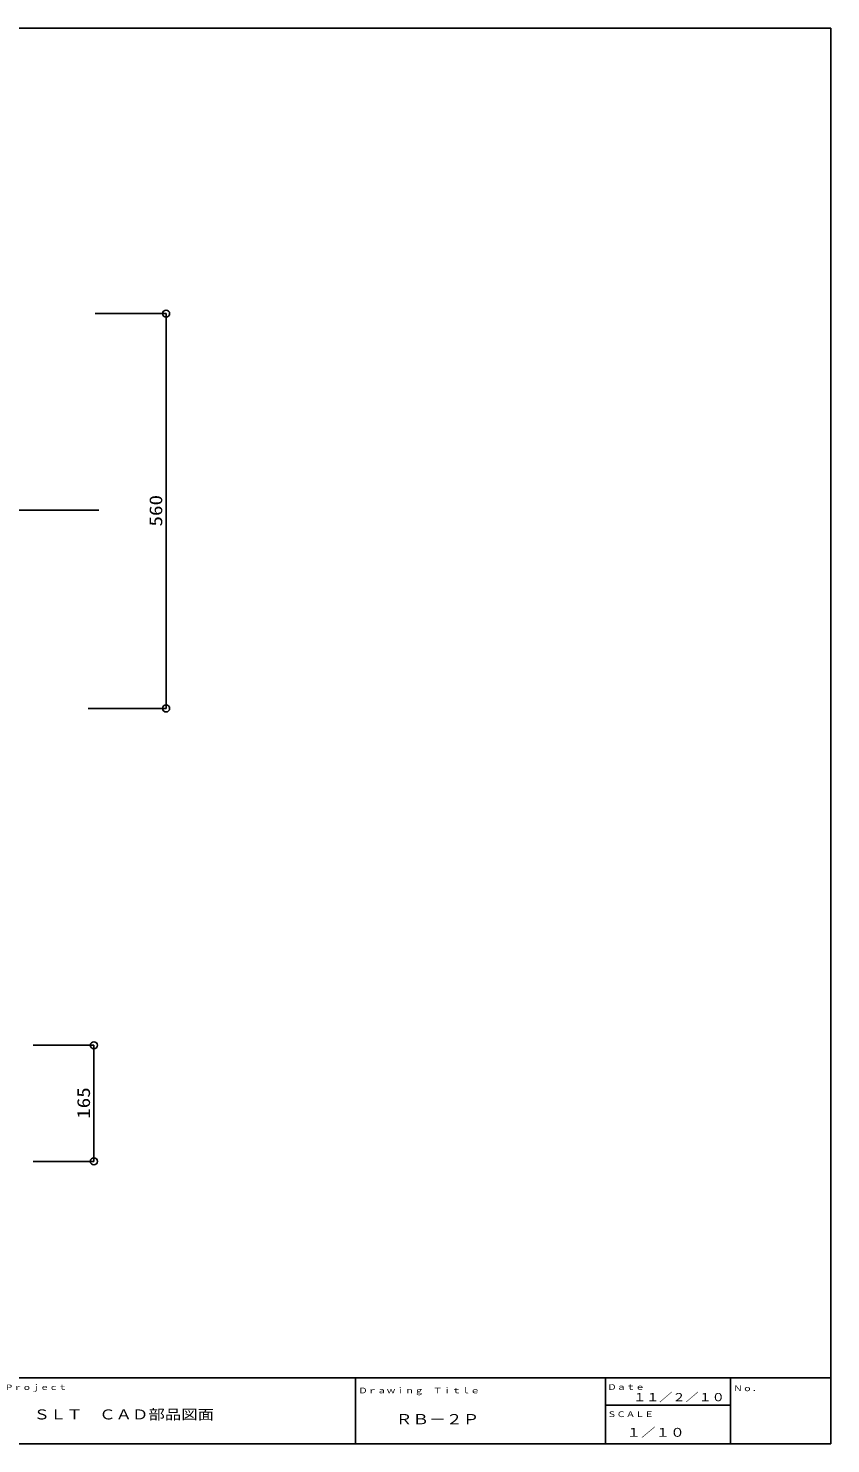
# Model space of a CAD drawing. Units: millimetres at full size. Extents: x -1447 to 1447, y -1005 to 1005.
# Drawn here: x 308 to 1447, y -1005 to 1005 of the extents above; entities that cross this region are included whole.
import ezdxf
from ezdxf.enums import TextEntityAlignment as Align

# ---------------------------------------------------------------- set-up
doc = ezdxf.new("R2010")
doc.units = ezdxf.units.MM
doc.header["$LTSCALE"] = 7.9
doc.layers.add('0-1___', color=134, linetype='Continuous')
doc.layers.add('F-F', color=134, linetype='Continuous')
doc.styles.add('ＭＳ ゴシック', font='')
doc.styles.get('ＭＳ ゴシック').set_extended_font_data('MS Gothic')

msp = doc.modelspace()

# ---------------------------------------------------------------- linework, layer by layer
at = {"layer": '0-1___', "color": 3}
for p, q in [((-1396.925, -911.252), (1446.625, -911.252)), ((772.125, -911.252), (772.125, -1003.282)), ((1304.625, -911.252), (1304.625, -1003.282))]:
    msp.add_line(p, q, dxfattribs=at)
at = {"layer": '0-1___'}
for p, q in [((1127.125, -911.252), (1127.125, -1003.282)), ((1127.125, -950.167), (1304.625, -950.167))]:
    msp.add_line(p, q, dxfattribs=at)
at = {"layer": '0-1___', "color": 3}
msp.add_lwpolyline([(-1446.625, 1004.65), (1446.625, 1004.65), (1446.625, -1004.65), (-1446.625, -1004.65)], close=True, dxfattribs=at)
msp.add_lwpolyline([(-1446.625, -911.252), (1446.625, -911.252), (1446.625, -1003.282)], dxfattribs=at)
at = {"layer": 'F-F', "color": 4}
for p, q in [((402.846, 599.618), (503.342, 599.618)), ((503.342, 39.126), (503.342, 599.618)), ((392.487, 39.126), (503.342, 39.126)), ((314.819, -439.051), (400.816, -439.051)), ((400.816, -439.051), (400.816, -603.818)), ((314.819, -603.818), (400.816, -603.818))]:
    msp.add_line(p, q, dxfattribs=at)
at = {"layer": 'F-F', "color": 7}
msp.add_line((-553.827, 320.817), (407.95, 320.817), dxfattribs=at)
at = {"layer": 'F-F', "color": 4}
for centre in [(503.342, 599.618), (503.342, 39.126), (400.816, -439.051), (400.816, -603.818)]:
    msp.add_circle(centre, 5, dxfattribs=at)

# ---------------------------------------------------------------- texts
at = {"layer": '0-1___', "style": 'ＭＳ ゴシック', "width": 1.2}
for s, height, p in [('Ｐｒｏｊｅｃｔ', 7.53, (274.051, -930.648)), ('Ｄａｔｅ', 7.89, (1129.59, -930.648)), ('Ｎｏ．', 7.89, (1308.53, -932.439)), ('Ｄｒａｗｉｎｇ\u3000Ｔｉｔｌｅ', 7.89, (776.187, -935.513)), ('１１／２／１０', 11.36, (1166.191, -947.761)), ('ＳＬＴ\u3000ＣＡＤ部品図面', 14.23, (315.18, -974.482)), ('ＲＢ－２Ｐ', 14.52, (829.193, -981.455)), ('ＳＣＡＬＥ', 7.89, (1129.383, -969.238)), ('１／１０', 12.62, (1156.798, -998.644))]:
    msp.add_text(s, height=height, dxfattribs=at).set_placement(p, align=Align.BOTTOM_LEFT)
at = {"layer": 'F-F', "color": 4, "style": 'ＭＳ ゴシック', "width": 1.2}
for s, p in [('560', (503.342, 297.313)), ('165', (400.816, -543.493))]:
    msp.add_text(s, height=18.33, rotation=90, dxfattribs=at).set_placement(p, align=Align.BOTTOM_LEFT)

doc.saveas('drawing.dxf')
